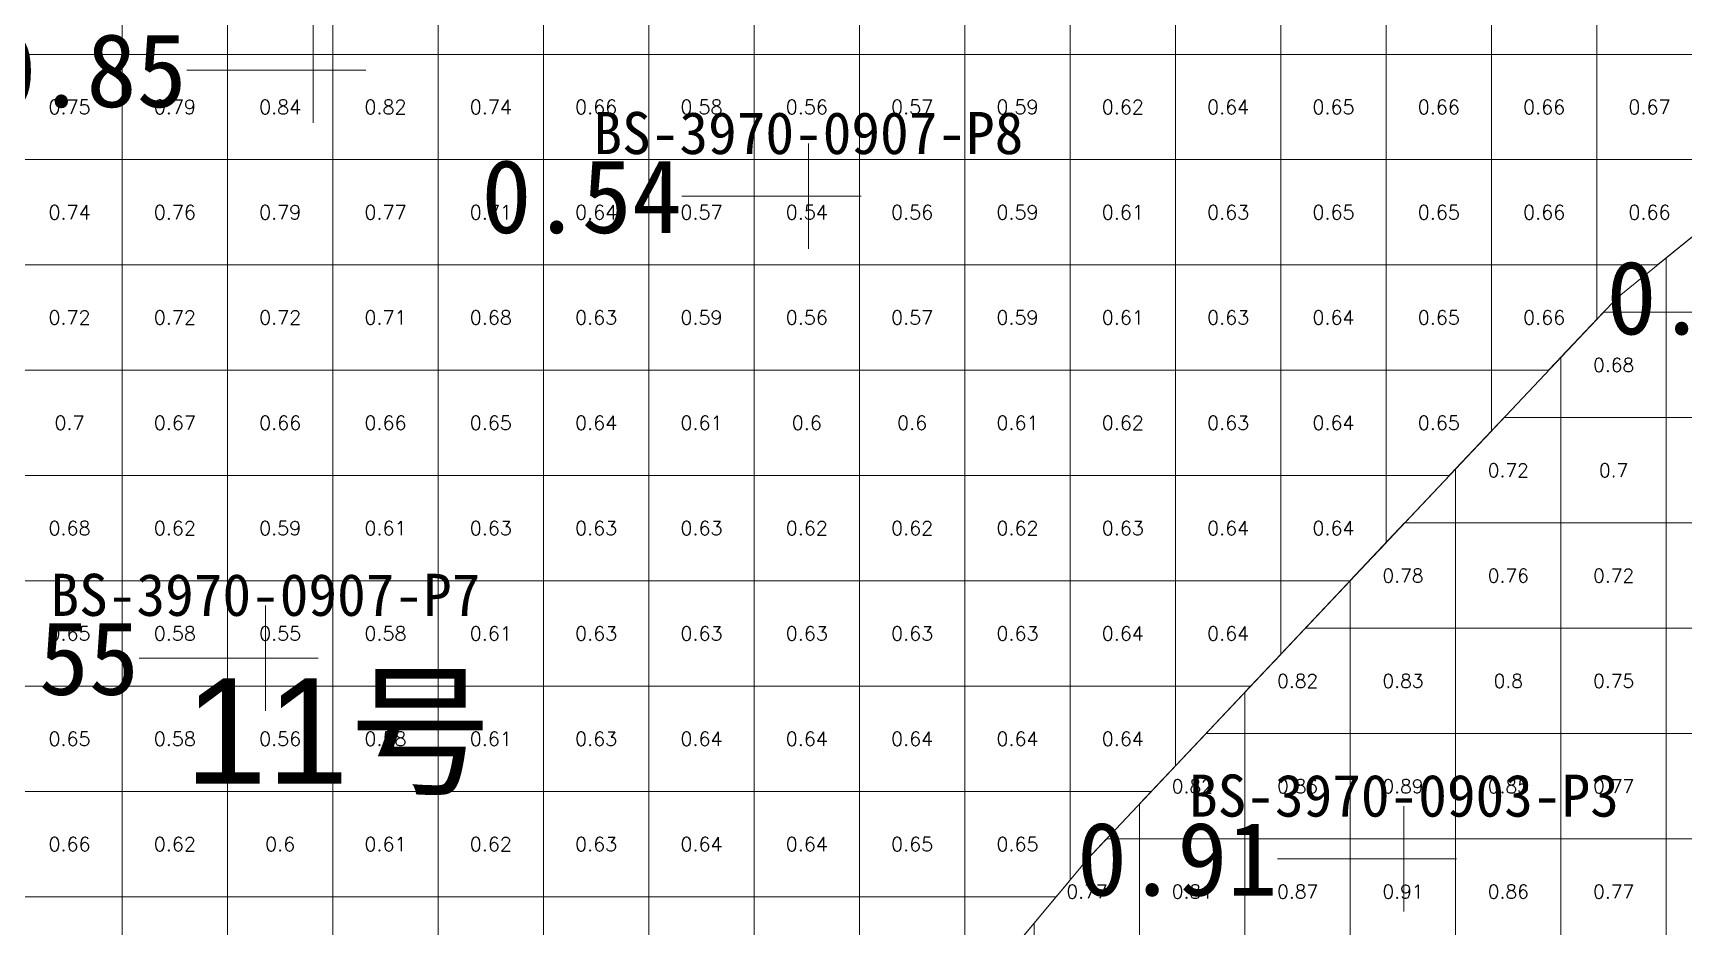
# Model space of a CAD drawing. Header units: inches. Extents: x 469759 to 470079, y 4349683 to 4349873.
# Drawn here: x 469947.84 to 469963.51, y 4349725.09 to 4349733.58 of the extents above; entities that cross this region are included whole.
import ezdxf
from ezdxf.enums import TextEntityAlignment as Align

# ---------------------------------------------------------------- set-up
doc = ezdxf.new("R2010")
doc.units = ezdxf.units.IN
doc.header["$MEASUREMENT"] = 0
for name, color, linetype, lineweight in [('0.500-1.000', 7, 'Continuous', 0), ('孔口文字', 7, 'Continuous', 0), ('点', 7, 'Continuous', 0), ('爆区方格网', 7, 'Continuous', 0), ('线条', 7, 'Continuous', 0), ('钻孔', 7, 'Continuous', 0)]:
    doc.layers.add(name, color=color, linetype=linetype, lineweight=lineweight)
doc.styles.add('3dmine_textStyle_1', font='txt.shx', dxfattribs={"height": 1, "bigfont": 'gbcbig.shx'})
doc.styles.add('3dmine_textStyle_2', font='arial.ttf', dxfattribs={"height": 1})
doc.styles.add('3dmine_textStyle_3', font='SimSun.ttf', dxfattribs={"height": 1})

msp = doc.modelspace()

# ---------------------------------------------------------------- hatches: boundary and pattern name
at = {"layer": '钻孔', "linetype": 'Continuous', "lineweight": 0, "true_color": 0x00ffff, "extrusion": (0, 1, 0)}
for points in [[(-469951.497, 3960.438), (-469950.497, 3960.438), (-469950.497, 3971.438), (-469951.497, 3971.438)], [(-469956.199, 3959.658), (-469955.199, 3959.658), (-469955.199, 3971.658), (-469956.199, 3971.658)], [(-469951.044, 3959.682), (-469950.044, 3959.682), (-469950.044, 3971.682), (-469951.044, 3971.682)], [(-469961.853, 3959.742), (-469960.853, 3959.742), (-469960.853, 3971.742), (-469961.853, 3971.742)]]:
    msp.add_hatch(color=4, dxfattribs=at).paths.add_polyline_path(points, flags=0)

# ---------------------------------------------------------------- linework, layer by layer
at = {"color": 4, "linetype": 'Continuous', "lineweight": 0, "true_color": 0x00ffff, "elevation": 1985.963}
msp.add_lwpolyline([(469973.153, 4349732.408), (469971.088, 4349729.409), (469971.519, 4349727.776), (469968.46, 4349724.612), (469968.636, 4349720.901), (469967.605, 4349718.34), (469970.314, 4349716.603), (469968.57, 4349714.27), (469962.982, 4349716.896), (469960.598, 4349716.278), (469958.095, 4349713.746), (469954.885, 4349715.336), (469951.689, 4349718.375), (469955.859, 4349723.342), (469957.853, 4349725.735), (469962.88, 4349731.064), (469965.889, 4349733.504), (469971.06, 4349734.297), (469973.153, 4349732.408)], dxfattribs=at)
at = {"layer": '0.500-1.000', "color": 4, "linetype": 'Continuous', "lineweight": 0, "true_color": 0x00ffff}
msp.add_lwpolyline([(469942.755, 4349741.707), (469948.39, 4349741.491), (469948.982, 4349741.944), (469950.37, 4349739.993), (469953.337, 4349737.747), (469954.366, 4349736.244), (469955.199, 4349735.026), (469956.817, 4349735.808), (469957.899, 4349736.331), (469960.936, 4349738.417), (469963.898, 4349736.331), (469965.889, 4349733.504), (469962.88, 4349731.064), (469961.503, 4349729.605), (469960.366, 4349728.4), (469957.853, 4349725.735), (469956.989, 4349724.699), (469955.859, 4349723.342), (469953.772, 4349720.857), (469951.686, 4349718.372), (469948.352, 4349719.25), (469946.493, 4349719.739)], dxfattribs=at)
at = {"layer": '点', "color": 138, "linetype": 'Continuous', "lineweight": 0, "true_color": 0x004c4c}
for points, elevation in [([(469950.497, 4349732.722), (469950.497, 4349733.722)], 3971.438), ([(469950.997, 4349733.222), (469949.997, 4349733.222)], 3971.438), ([(469955.199, 4349731.526), (469955.199, 4349732.526)], 3971.658), ([(469955.699, 4349732.026), (469954.699, 4349732.026)], 3971.658), ([(469950.044, 4349727.141), (469950.044, 4349728.141)], 3971.682), ([(469950.544, 4349727.641), (469949.544, 4349727.641)], 3971.682), ([(469960.853, 4349725.235), (469960.853, 4349726.235)], 3971.742), ([(469961.353, 4349725.735), (469960.353, 4349725.735)], 3971.742)]:
    msp.add_lwpolyline(points, dxfattribs=dict(at, elevation=elevation))
at = {"layer": '爆区方格网', "color": 4, "linetype": 'Continuous', "lineweight": 0, "true_color": 0x00ffff}
for points, elevation in [([(469948.684, 4349733.373), (469947.684, 4349733.373), (469947.684, 4349734.373), (469948.684, 4349734.373), (469948.684, 4349733.373)], 3971.438), ([(469949.684, 4349733.373), (469948.684, 4349733.373), (469948.684, 4349734.373), (469949.684, 4349734.373), (469949.684, 4349733.373)], 3971.438), ([(469950.684, 4349733.373), (469949.684, 4349733.373), (469949.684, 4349734.373), (469950.684, 4349734.373), (469950.684, 4349733.373)], 3971.438), ([(469951.684, 4349733.373), (469950.684, 4349733.373), (469950.684, 4349734.373), (469951.684, 4349734.373), (469951.684, 4349733.373)], 3971.438), ([(469952.684, 4349733.373), (469951.684, 4349733.373), (469951.684, 4349734.373), (469952.684, 4349734.373), (469952.684, 4349733.373)], 3971.438), ([(469953.684, 4349733.373), (469952.684, 4349733.373), (469952.684, 4349734.373), (469953.684, 4349734.373), (469953.684, 4349733.373)], 3971.438), ([(469954.684, 4349733.373), (469953.684, 4349733.373), (469953.684, 4349734.373), (469954.684, 4349734.373), (469954.684, 4349733.373)], 3971.438), ([(469955.684, 4349733.373), (469954.684, 4349733.373), (469954.684, 4349734.373), (469955.684, 4349734.373), (469955.684, 4349733.373)], 3971.438), ([(469956.684, 4349733.373), (469955.684, 4349733.373), (469955.684, 4349734.373), (469956.684, 4349734.373), (469956.684, 4349733.373)], 3971.438), ([(469957.684, 4349733.373), (469956.684, 4349733.373), (469956.684, 4349734.373), (469957.684, 4349734.373), (469957.684, 4349733.373)], 3971.438), ([(469958.684, 4349733.373), (469957.684, 4349733.373), (469957.684, 4349734.373), (469958.684, 4349734.373), (469958.684, 4349733.373)], 3971.438), ([(469959.684, 4349733.373), (469958.684, 4349733.373), (469958.684, 4349734.373), (469959.684, 4349734.373), (469959.684, 4349733.373)], 3971.438), ([(469960.684, 4349733.373), (469959.684, 4349733.373), (469959.684, 4349734.373), (469960.684, 4349734.373), (469960.684, 4349733.373)], 3971.438), ([(469961.684, 4349733.373), (469960.684, 4349733.373), (469960.684, 4349734.373), (469961.684, 4349734.373), (469961.684, 4349733.373)], 3971.438), ([(469962.684, 4349733.373), (469961.684, 4349733.373), (469961.684, 4349734.373), (469962.684, 4349734.373), (469962.684, 4349733.373)], 3971.438), ([(469963.684, 4349733.373), (469962.684, 4349733.373), (469962.684, 4349734.373), (469963.684, 4349734.373), (469963.684, 4349733.373)], 3971.438), ([(469948.684, 4349732.373), (469947.684, 4349732.373), (469947.684, 4349733.373), (469948.684, 4349733.373), (469948.684, 4349732.373)], 3971.438), ([(469949.684, 4349732.373), (469948.684, 4349732.373), (469948.684, 4349733.373), (469949.684, 4349733.373), (469949.684, 4349732.373)], 3971.438), ([(469950.684, 4349732.373), (469949.684, 4349732.373), (469949.684, 4349733.373), (469950.684, 4349733.373), (469950.684, 4349732.373)], 3971.438), ([(469951.684, 4349732.373), (469950.684, 4349732.373), (469950.684, 4349733.373), (469951.684, 4349733.373), (469951.684, 4349732.373)], 3971.438), ([(469952.684, 4349732.373), (469951.684, 4349732.373), (469951.684, 4349733.373), (469952.684, 4349733.373), (469952.684, 4349732.373)], 3971.438), ([(469953.684, 4349732.373), (469952.684, 4349732.373), (469952.684, 4349733.373), (469953.684, 4349733.373), (469953.684, 4349732.373)], 3971.438), ([(469954.684, 4349732.373), (469953.684, 4349732.373), (469953.684, 4349733.373), (469954.684, 4349733.373), (469954.684, 4349732.373)], 3971.438), ([(469955.684, 4349732.373), (469954.684, 4349732.373), (469954.684, 4349733.373), (469955.684, 4349733.373), (469955.684, 4349732.373)], 3971.438), ([(469956.684, 4349732.373), (469955.684, 4349732.373), (469955.684, 4349733.373), (469956.684, 4349733.373), (469956.684, 4349732.373)], 3971.438), ([(469957.684, 4349732.373), (469956.684, 4349732.373), (469956.684, 4349733.373), (469957.684, 4349733.373), (469957.684, 4349732.373)], 3971.438), ([(469958.684, 4349732.373), (469957.684, 4349732.373), (469957.684, 4349733.373), (469958.684, 4349733.373), (469958.684, 4349732.373)], 3971.438), ([(469959.684, 4349732.373), (469958.684, 4349732.373), (469958.684, 4349733.373), (469959.684, 4349733.373), (469959.684, 4349732.373)], 3971.438), ([(469960.684, 4349732.373), (469959.684, 4349732.373), (469959.684, 4349733.373), (469960.684, 4349733.373), (469960.684, 4349732.373)], 3971.438), ([(469961.684, 4349732.373), (469960.684, 4349732.373), (469960.684, 4349733.373), (469961.684, 4349733.373), (469961.684, 4349732.373)], 3971.438), ([(469962.684, 4349732.373), (469961.684, 4349732.373), (469961.684, 4349733.373), (469962.684, 4349733.373), (469962.684, 4349732.373)], 3971.438), ([(469963.684, 4349732.373), (469962.684, 4349732.373), (469962.684, 4349733.373), (469963.684, 4349733.373), (469963.684, 4349732.373)], 3971.438), ([(469948.684, 4349731.373), (469947.684, 4349731.373), (469947.684, 4349732.373), (469948.684, 4349732.373), (469948.684, 4349731.373)], 3971.438), ([(469949.684, 4349731.373), (469948.684, 4349731.373), (469948.684, 4349732.373), (469949.684, 4349732.373), (469949.684, 4349731.373)], 3971.438), ([(469950.684, 4349731.373), (469949.684, 4349731.373), (469949.684, 4349732.373), (469950.684, 4349732.373), (469950.684, 4349731.373)], 3971.438), ([(469951.684, 4349731.373), (469950.684, 4349731.373), (469950.684, 4349732.373), (469951.684, 4349732.373), (469951.684, 4349731.373)], 3971.438), ([(469952.684, 4349731.373), (469951.684, 4349731.373), (469951.684, 4349732.373), (469952.684, 4349732.373), (469952.684, 4349731.373)], 3971.438), ([(469953.684, 4349731.373), (469952.684, 4349731.373), (469952.684, 4349732.373), (469953.684, 4349732.373), (469953.684, 4349731.373)], 3971.438), ([(469954.684, 4349731.373), (469953.684, 4349731.373), (469953.684, 4349732.373), (469954.684, 4349732.373), (469954.684, 4349731.373)], 3971.438), ([(469955.684, 4349731.373), (469954.684, 4349731.373), (469954.684, 4349732.373), (469955.684, 4349732.373), (469955.684, 4349731.373)], 3971.438), ([(469956.684, 4349731.373), (469955.684, 4349731.373), (469955.684, 4349732.373), (469956.684, 4349732.373), (469956.684, 4349731.373)], 3971.438), ([(469957.684, 4349731.373), (469956.684, 4349731.373), (469956.684, 4349732.373), (469957.684, 4349732.373), (469957.684, 4349731.373)], 3971.438), ([(469958.684, 4349731.373), (469957.684, 4349731.373), (469957.684, 4349732.373), (469958.684, 4349732.373), (469958.684, 4349731.373)], 3971.438), ([(469959.684, 4349731.373), (469958.684, 4349731.373), (469958.684, 4349732.373), (469959.684, 4349732.373), (469959.684, 4349731.373)], 3971.438), ([(469960.684, 4349731.373), (469959.684, 4349731.373), (469959.684, 4349732.373), (469960.684, 4349732.373), (469960.684, 4349731.373)], 3971.438), ([(469961.684, 4349731.373), (469960.684, 4349731.373), (469960.684, 4349732.373), (469961.684, 4349732.373), (469961.684, 4349731.373)], 3971.438), ([(469962.684, 4349731.373), (469961.684, 4349731.373), (469961.684, 4349732.373), (469962.684, 4349732.373), (469962.684, 4349731.373)], 3971.438), ([(469963.684, 4349731.716), (469963.26, 4349731.373), (469962.684, 4349731.373), (469962.684, 4349732.373), (469963.684, 4349732.373), (469963.684, 4349731.716)], 3971.438), ([(469964.344, 4349730.924), (469963.344, 4349730.924), (469963.344, 4349731.441), (469963.94, 4349731.924), (469964.344, 4349731.924), (469964.344, 4349730.924)], 3971.501), ([(469948.684, 4349730.373), (469947.684, 4349730.373), (469947.684, 4349731.373), (469948.684, 4349731.373), (469948.684, 4349730.373)], 3971.438), ([(469949.684, 4349730.373), (469948.684, 4349730.373), (469948.684, 4349731.373), (469949.684, 4349731.373), (469949.684, 4349730.373)], 3971.438), ([(469950.684, 4349730.373), (469949.684, 4349730.373), (469949.684, 4349731.373), (469950.684, 4349731.373), (469950.684, 4349730.373)], 3971.438), ([(469951.684, 4349730.373), (469950.684, 4349730.373), (469950.684, 4349731.373), (469951.684, 4349731.373), (469951.684, 4349730.373)], 3971.438), ([(469952.684, 4349730.373), (469951.684, 4349730.373), (469951.684, 4349731.373), (469952.684, 4349731.373), (469952.684, 4349730.373)], 3971.438), ([(469953.684, 4349730.373), (469952.684, 4349730.373), (469952.684, 4349731.373), (469953.684, 4349731.373), (469953.684, 4349730.373)], 3971.438), ([(469954.684, 4349730.373), (469953.684, 4349730.373), (469953.684, 4349731.373), (469954.684, 4349731.373), (469954.684, 4349730.373)], 3971.438), ([(469955.684, 4349730.373), (469954.684, 4349730.373), (469954.684, 4349731.373), (469955.684, 4349731.373), (469955.684, 4349730.373)], 3971.438), ([(469956.684, 4349730.373), (469955.684, 4349730.373), (469955.684, 4349731.373), (469956.684, 4349731.373), (469956.684, 4349730.373)], 3971.438), ([(469957.684, 4349730.373), (469956.684, 4349730.373), (469956.684, 4349731.373), (469957.684, 4349731.373), (469957.684, 4349730.373)], 3971.438), ([(469958.684, 4349730.373), (469957.684, 4349730.373), (469957.684, 4349731.373), (469958.684, 4349731.373), (469958.684, 4349730.373)], 3971.438), ([(469959.684, 4349730.373), (469958.684, 4349730.373), (469958.684, 4349731.373), (469959.684, 4349731.373), (469959.684, 4349730.373)], 3971.438), ([(469960.684, 4349730.373), (469959.684, 4349730.373), (469959.684, 4349731.373), (469960.684, 4349731.373), (469960.684, 4349730.373)], 3971.438), ([(469961.684, 4349730.373), (469960.684, 4349730.373), (469960.684, 4349731.373), (469961.684, 4349731.373), (469961.684, 4349730.373)], 3971.438), ([(469962.684, 4349730.856), (469962.227, 4349730.373), (469961.684, 4349730.373), (469961.684, 4349731.373), (469962.684, 4349731.373), (469962.684, 4349730.856)], 3971.438), ([(469963.344, 4349729.924), (469962.344, 4349729.924), (469962.344, 4349730.497), (469962.747, 4349730.924), (469963.344, 4349730.924), (469963.344, 4349729.924)], 3971.501), ([(469964.344, 4349729.924), (469963.344, 4349729.924), (469963.344, 4349730.924), (469964.344, 4349730.924), (469964.344, 4349729.924)], 3971.501), ([(469948.684, 4349729.373), (469947.684, 4349729.373), (469947.684, 4349730.373), (469948.684, 4349730.373), (469948.684, 4349729.373)], 3971.438), ([(469949.684, 4349729.373), (469948.684, 4349729.373), (469948.684, 4349730.373), (469949.684, 4349730.373), (469949.684, 4349729.373)], 3971.438), ([(469950.684, 4349729.373), (469949.684, 4349729.373), (469949.684, 4349730.373), (469950.684, 4349730.373), (469950.684, 4349729.373)], 3971.438), ([(469951.684, 4349729.373), (469950.684, 4349729.373), (469950.684, 4349730.373), (469951.684, 4349730.373), (469951.684, 4349729.373)], 3971.438), ([(469952.684, 4349729.373), (469951.684, 4349729.373), (469951.684, 4349730.373), (469952.684, 4349730.373), (469952.684, 4349729.373)], 3971.438), ([(469953.684, 4349729.373), (469952.684, 4349729.373), (469952.684, 4349730.373), (469953.684, 4349730.373), (469953.684, 4349729.373)], 3971.438), ([(469954.684, 4349729.373), (469953.684, 4349729.373), (469953.684, 4349730.373), (469954.684, 4349730.373), (469954.684, 4349729.373)], 3971.438), ([(469955.684, 4349729.373), (469954.684, 4349729.373), (469954.684, 4349730.373), (469955.684, 4349730.373), (469955.684, 4349729.373)], 3971.438), ([(469956.684, 4349729.373), (469955.684, 4349729.373), (469955.684, 4349730.373), (469956.684, 4349730.373), (469956.684, 4349729.373)], 3971.438), ([(469957.684, 4349729.373), (469956.684, 4349729.373), (469956.684, 4349730.373), (469957.684, 4349730.373), (469957.684, 4349729.373)], 3971.438), ([(469958.684, 4349729.373), (469957.684, 4349729.373), (469957.684, 4349730.373), (469958.684, 4349730.373), (469958.684, 4349729.373)], 3971.438), ([(469959.684, 4349729.373), (469958.684, 4349729.373), (469958.684, 4349730.373), (469959.684, 4349730.373), (469959.684, 4349729.373)], 3971.438), ([(469960.684, 4349729.373), (469959.684, 4349729.373), (469959.684, 4349730.373), (469960.684, 4349730.373), (469960.684, 4349729.373)], 3971.438), ([(469961.684, 4349729.796), (469961.503, 4349729.605), (469961.284, 4349729.373), (469960.684, 4349729.373), (469960.684, 4349730.373), (469961.684, 4349730.373), (469961.684, 4349729.796)], 3971.438), ([(469962.344, 4349728.924), (469961.344, 4349728.924), (469961.344, 4349729.437), (469961.804, 4349729.924), (469962.344, 4349729.924), (469962.344, 4349728.924)], 3971.501), ([(469963.344, 4349728.924), (469962.344, 4349728.924), (469962.344, 4349729.924), (469963.344, 4349729.924), (469963.344, 4349728.924)], 3971.501), ([(469964.344, 4349728.924), (469963.344, 4349728.924), (469963.344, 4349729.924), (469964.344, 4349729.924), (469964.344, 4349728.924)], 3971.501), ([(469948.684, 4349728.373), (469947.684, 4349728.373), (469947.684, 4349729.373), (469948.684, 4349729.373), (469948.684, 4349728.373)], 3971.438), ([(469949.684, 4349728.373), (469948.684, 4349728.373), (469948.684, 4349729.373), (469949.684, 4349729.373), (469949.684, 4349728.373)], 3971.438), ([(469950.684, 4349728.373), (469949.684, 4349728.373), (469949.684, 4349729.373), (469950.684, 4349729.373), (469950.684, 4349728.373)], 3971.438), ([(469951.684, 4349728.373), (469950.684, 4349728.373), (469950.684, 4349729.373), (469951.684, 4349729.373), (469951.684, 4349728.373)], 3971.438), ([(469952.684, 4349728.373), (469951.684, 4349728.373), (469951.684, 4349729.373), (469952.684, 4349729.373), (469952.684, 4349728.373)], 3971.438), ([(469953.684, 4349728.373), (469952.684, 4349728.373), (469952.684, 4349729.373), (469953.684, 4349729.373), (469953.684, 4349728.373)], 3971.438), ([(469954.684, 4349728.373), (469953.684, 4349728.373), (469953.684, 4349729.373), (469954.684, 4349729.373), (469954.684, 4349728.373)], 3971.438), ([(469955.684, 4349728.373), (469954.684, 4349728.373), (469954.684, 4349729.373), (469955.684, 4349729.373), (469955.684, 4349728.373)], 3971.438), ([(469956.684, 4349728.373), (469955.684, 4349728.373), (469955.684, 4349729.373), (469956.684, 4349729.373), (469956.684, 4349728.373)], 3971.438), ([(469957.684, 4349728.373), (469956.684, 4349728.373), (469956.684, 4349729.373), (469957.684, 4349729.373), (469957.684, 4349728.373)], 3971.438), ([(469958.684, 4349728.373), (469957.684, 4349728.373), (469957.684, 4349729.373), (469958.684, 4349729.373), (469958.684, 4349728.373)], 3971.438), ([(469959.684, 4349728.373), (469958.684, 4349728.373), (469958.684, 4349729.373), (469959.684, 4349729.373), (469959.684, 4349728.373)], 3971.438), ([(469960.684, 4349728.736), (469960.366, 4349728.4), (469960.341, 4349728.373), (469959.684, 4349728.373), (469959.684, 4349729.373), (469960.684, 4349729.373), (469960.684, 4349728.736)], 3971.438), ([(469961.344, 4349727.924), (469960.344, 4349727.924), (469960.344, 4349728.377), (469960.86, 4349728.924), (469961.344, 4349728.924), (469961.344, 4349727.924)], 3971.501), ([(469962.344, 4349727.924), (469961.344, 4349727.924), (469961.344, 4349728.924), (469962.344, 4349728.924), (469962.344, 4349727.924)], 3971.501), ([(469963.344, 4349727.924), (469962.344, 4349727.924), (469962.344, 4349728.924), (469963.344, 4349728.924), (469963.344, 4349727.924)], 3971.501), ([(469964.344, 4349727.924), (469963.344, 4349727.924), (469963.344, 4349728.924), (469964.344, 4349728.924), (469964.344, 4349727.924)], 3971.501), ([(469948.684, 4349727.373), (469947.684, 4349727.373), (469947.684, 4349728.373), (469948.684, 4349728.373), (469948.684, 4349727.373)], 3971.438), ([(469949.684, 4349727.373), (469948.684, 4349727.373), (469948.684, 4349728.373), (469949.684, 4349728.373), (469949.684, 4349727.373)], 3971.438), ([(469950.684, 4349727.373), (469949.684, 4349727.373), (469949.684, 4349728.373), (469950.684, 4349728.373), (469950.684, 4349727.373)], 3971.438), ([(469951.684, 4349727.373), (469950.684, 4349727.373), (469950.684, 4349728.373), (469951.684, 4349728.373), (469951.684, 4349727.373)], 3971.438), ([(469952.684, 4349727.373), (469951.684, 4349727.373), (469951.684, 4349728.373), (469952.684, 4349728.373), (469952.684, 4349727.373)], 3971.438), ([(469953.684, 4349727.373), (469952.684, 4349727.373), (469952.684, 4349728.373), (469953.684, 4349728.373), (469953.684, 4349727.373)], 3971.438), ([(469954.684, 4349727.373), (469953.684, 4349727.373), (469953.684, 4349728.373), (469954.684, 4349728.373), (469954.684, 4349727.373)], 3971.438), ([(469955.684, 4349727.373), (469954.684, 4349727.373), (469954.684, 4349728.373), (469955.684, 4349728.373), (469955.684, 4349727.373)], 3971.438), ([(469956.684, 4349727.373), (469955.684, 4349727.373), (469955.684, 4349728.373), (469956.684, 4349728.373), (469956.684, 4349727.373)], 3971.438), ([(469957.684, 4349727.373), (469956.684, 4349727.373), (469956.684, 4349728.373), (469957.684, 4349728.373), (469957.684, 4349727.373)], 3971.438), ([(469958.684, 4349727.373), (469957.684, 4349727.373), (469957.684, 4349728.373), (469958.684, 4349728.373), (469958.684, 4349727.373)], 3971.438), ([(469959.684, 4349727.676), (469959.397, 4349727.373), (469958.684, 4349727.373), (469958.684, 4349728.373), (469959.684, 4349728.373), (469959.684, 4349727.676)], 3971.438), ([(469960.344, 4349726.924), (469959.344, 4349726.924), (469959.344, 4349727.317), (469959.917, 4349727.924), (469960.344, 4349727.924), (469960.344, 4349726.924)], 3971.501), ([(469961.344, 4349726.924), (469960.344, 4349726.924), (469960.344, 4349727.924), (469961.344, 4349727.924), (469961.344, 4349726.924)], 3971.501), ([(469962.344, 4349726.924), (469961.344, 4349726.924), (469961.344, 4349727.924), (469962.344, 4349727.924), (469962.344, 4349726.924)], 3971.501), ([(469963.344, 4349726.924), (469962.344, 4349726.924), (469962.344, 4349727.924), (469963.344, 4349727.924), (469963.344, 4349726.924)], 3971.501), ([(469964.344, 4349726.924), (469963.344, 4349726.924), (469963.344, 4349727.924), (469964.344, 4349727.924), (469964.344, 4349726.924)], 3971.501), ([(469948.684, 4349726.373), (469947.684, 4349726.373), (469947.684, 4349727.373), (469948.684, 4349727.373), (469948.684, 4349726.373)], 3971.438), ([(469949.684, 4349726.373), (469948.684, 4349726.373), (469948.684, 4349727.373), (469949.684, 4349727.373), (469949.684, 4349726.373)], 3971.438), ([(469950.684, 4349726.373), (469949.684, 4349726.373), (469949.684, 4349727.373), (469950.684, 4349727.373), (469950.684, 4349726.373)], 3971.438), ([(469951.684, 4349726.373), (469950.684, 4349726.373), (469950.684, 4349727.373), (469951.684, 4349727.373), (469951.684, 4349726.373)], 3971.438), ([(469952.684, 4349726.373), (469951.684, 4349726.373), (469951.684, 4349727.373), (469952.684, 4349727.373), (469952.684, 4349726.373)], 3971.438), ([(469953.684, 4349726.373), (469952.684, 4349726.373), (469952.684, 4349727.373), (469953.684, 4349727.373), (469953.684, 4349726.373)], 3971.438), ([(469954.684, 4349726.373), (469953.684, 4349726.373), (469953.684, 4349727.373), (469954.684, 4349727.373), (469954.684, 4349726.373)], 3971.438), ([(469955.684, 4349726.373), (469954.684, 4349726.373), (469954.684, 4349727.373), (469955.684, 4349727.373), (469955.684, 4349726.373)], 3971.438), ([(469956.684, 4349726.373), (469955.684, 4349726.373), (469955.684, 4349727.373), (469956.684, 4349727.373), (469956.684, 4349726.373)], 3971.438), ([(469957.684, 4349726.373), (469956.684, 4349726.373), (469956.684, 4349727.373), (469957.684, 4349727.373), (469957.684, 4349726.373)], 3971.438), ([(469958.684, 4349726.616), (469958.454, 4349726.373), (469957.684, 4349726.373), (469957.684, 4349727.373), (469958.684, 4349727.373), (469958.684, 4349726.616)], 3971.438), ([(469959.344, 4349725.924), (469958.344, 4349725.924), (469958.344, 4349726.257), (469958.974, 4349726.924), (469959.344, 4349726.924), (469959.344, 4349725.924)], 3971.501), ([(469960.344, 4349725.924), (469959.344, 4349725.924), (469959.344, 4349726.924), (469960.344, 4349726.924), (469960.344, 4349725.924)], 3971.501), ([(469961.344, 4349725.924), (469960.344, 4349725.924), (469960.344, 4349726.924), (469961.344, 4349726.924), (469961.344, 4349725.924)], 3971.501), ([(469962.344, 4349725.924), (469961.344, 4349725.924), (469961.344, 4349726.924), (469962.344, 4349726.924), (469962.344, 4349725.924)], 3971.501), ([(469963.344, 4349725.924), (469962.344, 4349725.924), (469962.344, 4349726.924), (469963.344, 4349726.924), (469963.344, 4349725.924)], 3971.501), ([(469964.344, 4349725.924), (469963.344, 4349725.924), (469963.344, 4349726.924), (469964.344, 4349726.924), (469964.344, 4349725.924)], 3971.501), ([(469948.684, 4349725.373), (469947.684, 4349725.373), (469947.684, 4349726.373), (469948.684, 4349726.373), (469948.684, 4349725.373)], 3971.438), ([(469949.684, 4349725.373), (469948.684, 4349725.373), (469948.684, 4349726.373), (469949.684, 4349726.373), (469949.684, 4349725.373)], 3971.438), ([(469950.684, 4349725.373), (469949.684, 4349725.373), (469949.684, 4349726.373), (469950.684, 4349726.373), (469950.684, 4349725.373)], 3971.438), ([(469951.684, 4349725.373), (469950.684, 4349725.373), (469950.684, 4349726.373), (469951.684, 4349726.373), (469951.684, 4349725.373)], 3971.438), ([(469952.684, 4349725.373), (469951.684, 4349725.373), (469951.684, 4349726.373), (469952.684, 4349726.373), (469952.684, 4349725.373)], 3971.438), ([(469953.684, 4349725.373), (469952.684, 4349725.373), (469952.684, 4349726.373), (469953.684, 4349726.373), (469953.684, 4349725.373)], 3971.438), ([(469954.684, 4349725.373), (469953.684, 4349725.373), (469953.684, 4349726.373), (469954.684, 4349726.373), (469954.684, 4349725.373)], 3971.438), ([(469955.684, 4349725.373), (469954.684, 4349725.373), (469954.684, 4349726.373), (469955.684, 4349726.373), (469955.684, 4349725.373)], 3971.438), ([(469956.684, 4349725.373), (469955.684, 4349725.373), (469955.684, 4349726.373), (469956.684, 4349726.373), (469956.684, 4349725.373)], 3971.438), ([(469957.684, 4349725.533), (469957.551, 4349725.373), (469956.684, 4349725.373), (469956.684, 4349726.373), (469957.684, 4349726.373), (469957.684, 4349725.533)], 3971.438), ([(469958.344, 4349724.924), (469957.344, 4349724.924), (469957.344, 4349725.125), (469957.853, 4349725.735), (469958.03, 4349725.924), (469958.344, 4349725.924), (469958.344, 4349724.924)], 3971.501), ([(469959.344, 4349724.924), (469958.344, 4349724.924), (469958.344, 4349725.924), (469959.344, 4349725.924), (469959.344, 4349724.924)], 3971.501), ([(469960.344, 4349724.924), (469959.344, 4349724.924), (469959.344, 4349725.924), (469960.344, 4349725.924), (469960.344, 4349724.924)], 3971.501), ([(469961.344, 4349724.924), (469960.344, 4349724.924), (469960.344, 4349725.924), (469961.344, 4349725.924), (469961.344, 4349724.924)], 3971.501), ([(469962.344, 4349724.924), (469961.344, 4349724.924), (469961.344, 4349725.924), (469962.344, 4349725.924), (469962.344, 4349724.924)], 3971.501), ([(469963.344, 4349724.924), (469962.344, 4349724.924), (469962.344, 4349725.924), (469963.344, 4349725.924), (469963.344, 4349724.924)], 3971.501), ([(469964.344, 4349724.924), (469963.344, 4349724.924), (469963.344, 4349725.924), (469964.344, 4349725.924), (469964.344, 4349724.924)], 3971.501), ([(469948.684, 4349724.373), (469947.684, 4349724.373), (469947.684, 4349725.373), (469948.684, 4349725.373), (469948.684, 4349724.373)], 3971.438), ([(469949.684, 4349724.373), (469948.684, 4349724.373), (469948.684, 4349725.373), (469949.684, 4349725.373), (469949.684, 4349724.373)], 3971.438), ([(469950.684, 4349724.373), (469949.684, 4349724.373), (469949.684, 4349725.373), (469950.684, 4349725.373), (469950.684, 4349724.373)], 3971.438), ([(469951.684, 4349724.373), (469950.684, 4349724.373), (469950.684, 4349725.373), (469951.684, 4349725.373), (469951.684, 4349724.373)], 3971.438), ([(469952.684, 4349724.373), (469951.684, 4349724.373), (469951.684, 4349725.373), (469952.684, 4349725.373), (469952.684, 4349724.373)], 3971.438), ([(469953.684, 4349724.373), (469952.684, 4349724.373), (469952.684, 4349725.373), (469953.684, 4349725.373), (469953.684, 4349724.373)], 3971.438), ([(469954.684, 4349724.373), (469953.684, 4349724.373), (469953.684, 4349725.373), (469954.684, 4349725.373), (469954.684, 4349724.373)], 3971.438), ([(469955.684, 4349724.373), (469954.684, 4349724.373), (469954.684, 4349725.373), (469955.684, 4349725.373), (469955.684, 4349724.373)], 3971.438), ([(469956.684, 4349724.373), (469955.684, 4349724.373), (469955.684, 4349725.373), (469956.684, 4349725.373), (469956.684, 4349724.373)], 3971.438)]:
    msp.add_lwpolyline(points, dxfattribs=dict(at, elevation=elevation))
at = {"layer": '线条', "color": 138, "linetype": 'Continuous', "lineweight": 0, "true_color": 0x004c4c}
for points, elevation in [([(469950.497, 4349733.222), (469950.497, 4349733.222), (469950.497, 4349733.222)], 3971.438), ([(469955.199, 4349732.026), (469955.199, 4349732.026), (469955.199, 4349732.026)], 3971.658), ([(469950.044, 4349727.641), (469950.044, 4349727.641), (469950.044, 4349727.641)], 3971.682), ([(469960.853, 4349725.735), (469960.853, 4349725.735), (469960.853, 4349725.735)], 3971.742)]:
    msp.add_lwpolyline(points, dxfattribs=dict(at, elevation=elevation))
at = {"layer": '钻孔', "color": 4, "linetype": 'Continuous', "lineweight": 0, "true_color": 0x00ffff}
for points, elevation in [([(469950.497, 4349733.222), (469949.297, 4349733.222)], 3971.438), ([(469950.497, 4349733.222), (469949.297, 4349733.222)], 3960.438), ([(469955.199, 4349732.026), (469953.999, 4349732.026)], 3971.658), ([(469955.199, 4349732.026), (469953.999, 4349732.026)], 3959.658), ([(469950.044, 4349727.641), (469948.844, 4349727.641)], 3971.682), ([(469950.044, 4349727.641), (469948.844, 4349727.641)], 3959.682), ([(469960.853, 4349725.735), (469959.653, 4349725.735)], 3971.742), ([(469960.853, 4349725.735), (469959.653, 4349725.735)], 3959.742)]:
    msp.add_lwpolyline(points, dxfattribs=dict(at, elevation=elevation))

# ---------------------------------------------------------------- texts
at = {"color": 4, "linetype": 'Continuous', "lineweight": 0, "true_color": 0x00ffff, "style": '3dmine_textStyle_1'}
for s, height, p in [('0.75', 0.1333, (469948.184, 4349732.873, 3971.438)), ('0.79', 0.1333, (469949.184, 4349732.873, 3971.438)), ('0.84', 0.1333, (469950.184, 4349732.873, 3971.438)), ('0.82', 0.1333, (469951.184, 4349732.873, 3971.438)), ('0.74', 0.1333, (469952.184, 4349732.873, 3971.438)), ('0.66', 0.1333, (469953.184, 4349732.873, 3971.438)), ('0.58', 0.1333, (469954.184, 4349732.873, 3971.438)), ('0.56', 0.1333, (469955.184, 4349732.873, 3971.438)), ('0.57', 0.1333, (469956.184, 4349732.873, 3971.438)), ('0.59', 0.1333, (469957.184, 4349732.873, 3971.438)), ('0.62', 0.1333, (469958.184, 4349732.873, 3971.438)), ('0.64', 0.1333, (469959.184, 4349732.873, 3971.438)), ('0.65', 0.1333, (469960.184, 4349732.873, 3971.438)), ('0.66', 0.1333, (469961.184, 4349732.873, 3971.438)), ('0.66', 0.1333, (469962.184, 4349732.873, 3971.438)), ('0.67', 0.1333, (469963.184, 4349732.873, 3971.438)), ('0.74', 0.1333, (469948.184, 4349731.873, 3971.438)), ('0.76', 0.1333, (469949.184, 4349731.873, 3971.438)), ('0.79', 0.1333, (469950.184, 4349731.873, 3971.438)), ('0.77', 0.1333, (469951.184, 4349731.873, 3971.438)), ('0.71', 0.1333, (469952.184, 4349731.873, 3971.438)), ('0.64', 0.1333, (469953.184, 4349731.873, 3971.438)), ('0.57', 0.1333, (469954.184, 4349731.873, 3971.438)), ('0.54', 0.1333, (469955.184, 4349731.873, 3971.438)), ('0.56', 0.1333, (469956.184, 4349731.873, 3971.438)), ('0.59', 0.1333, (469957.184, 4349731.873, 3971.438)), ('0.61', 0.1333, (469958.184, 4349731.873, 3971.438)), ('0.63', 0.1333, (469959.184, 4349731.873, 3971.438)), ('0.65', 0.1333, (469960.184, 4349731.873, 3971.438)), ('0.65', 0.1333, (469961.184, 4349731.873, 3971.438)), ('0.66', 0.1333, (469962.184, 4349731.873, 3971.438)), ('0.66', 0.1333, (469963.184, 4349731.873, 3971.438)), ('0.72', 0.1333, (469948.184, 4349730.873, 3971.438)), ('0.72', 0.1333, (469949.184, 4349730.873, 3971.438)), ('0.72', 0.1333, (469950.184, 4349730.873, 3971.438)), ('0.71', 0.1333, (469951.184, 4349730.873, 3971.438)), ('0.68', 0.1333, (469952.184, 4349730.873, 3971.438)), ('0.63', 0.1333, (469953.184, 4349730.873, 3971.438)), ('0.59', 0.1333, (469954.184, 4349730.873, 3971.438)), ('0.56', 0.1333, (469955.184, 4349730.873, 3971.438)), ('0.57', 0.1333, (469956.184, 4349730.873, 3971.438)), ('0.59', 0.1333, (469957.184, 4349730.873, 3971.438)), ('0.61', 0.1333, (469958.184, 4349730.873, 3971.438)), ('0.63', 0.1333, (469959.184, 4349730.873, 3971.438)), ('0.64', 0.1333, (469960.184, 4349730.873, 3971.438)), ('0.65', 0.1333, (469961.184, 4349730.873, 3971.438)), ('0.66', 0.1333, (469962.184, 4349730.873, 3971.438)), ('0.68', 0.13, (469962.844, 4349730.424, 3971.501)), ('0.7', 0.1333, (469948.184, 4349729.873, 3971.438)), ('0.67', 0.1333, (469949.184, 4349729.873, 3971.438)), ('0.66', 0.1333, (469950.184, 4349729.873, 3971.438)), ('0.66', 0.1333, (469951.184, 4349729.873, 3971.438)), ('0.65', 0.1333, (469952.184, 4349729.873, 3971.438)), ('0.64', 0.1333, (469953.184, 4349729.873, 3971.438)), ('0.61', 0.1333, (469954.184, 4349729.873, 3971.438)), ('0.6', 0.1333, (469955.184, 4349729.873, 3971.438)), ('0.6', 0.1333, (469956.184, 4349729.873, 3971.438)), ('0.61', 0.1333, (469957.184, 4349729.873, 3971.438)), ('0.62', 0.1333, (469958.184, 4349729.873, 3971.438)), ('0.63', 0.1333, (469959.184, 4349729.873, 3971.438)), ('0.64', 0.1333, (469960.184, 4349729.873, 3971.438)), ('0.65', 0.1333, (469961.184, 4349729.873, 3971.438)), ('0.72', 0.13, (469961.844, 4349729.424, 3971.501)), ('0.7', 0.13, (469962.844, 4349729.424, 3971.501)), ('0.68', 0.1333, (469948.184, 4349728.873, 3971.438)), ('0.62', 0.1333, (469949.184, 4349728.873, 3971.438)), ('0.59', 0.1333, (469950.184, 4349728.873, 3971.438)), ('0.61', 0.1333, (469951.184, 4349728.873, 3971.438)), ('0.63', 0.1333, (469952.184, 4349728.873, 3971.438)), ('0.63', 0.1333, (469953.184, 4349728.873, 3971.438)), ('0.63', 0.1333, (469954.184, 4349728.873, 3971.438)), ('0.62', 0.1333, (469955.184, 4349728.873, 3971.438)), ('0.62', 0.1333, (469956.184, 4349728.873, 3971.438)), ('0.62', 0.1333, (469957.184, 4349728.873, 3971.438)), ('0.63', 0.1333, (469958.184, 4349728.873, 3971.438)), ('0.64', 0.1333, (469959.184, 4349728.873, 3971.438)), ('0.64', 0.1333, (469960.184, 4349728.873, 3971.438)), ('0.78', 0.13, (469960.844, 4349728.424, 3971.501)), ('0.76', 0.13, (469961.844, 4349728.424, 3971.501)), ('0.72', 0.13, (469962.844, 4349728.424, 3971.501)), ('0.65', 0.1333, (469948.184, 4349727.873, 3971.438)), ('0.58', 0.1333, (469949.184, 4349727.873, 3971.438)), ('0.55', 0.1333, (469950.184, 4349727.873, 3971.438)), ('0.58', 0.1333, (469951.184, 4349727.873, 3971.438)), ('0.61', 0.1333, (469952.184, 4349727.873, 3971.438)), ('0.63', 0.1333, (469953.184, 4349727.873, 3971.438)), ('0.63', 0.1333, (469954.184, 4349727.873, 3971.438)), ('0.63', 0.1333, (469955.184, 4349727.873, 3971.438)), ('0.63', 0.1333, (469956.184, 4349727.873, 3971.438)), ('0.63', 0.1333, (469957.184, 4349727.873, 3971.438)), ('0.64', 0.1333, (469958.184, 4349727.873, 3971.438)), ('0.64', 0.1333, (469959.184, 4349727.873, 3971.438)), ('0.82', 0.13, (469959.844, 4349727.424, 3971.501)), ('0.83', 0.13, (469960.844, 4349727.424, 3971.501)), ('0.8', 0.13, (469961.844, 4349727.424, 3971.501)), ('0.75', 0.13, (469962.844, 4349727.424, 3971.501)), ('0.65', 0.1333, (469948.184, 4349726.873, 3971.438)), ('0.58', 0.1333, (469949.184, 4349726.873, 3971.438)), ('0.56', 0.1333, (469950.184, 4349726.873, 3971.438)), ('0.58', 0.1333, (469951.184, 4349726.873, 3971.438)), ('0.61', 0.1333, (469952.184, 4349726.873, 3971.438)), ('0.63', 0.1333, (469953.184, 4349726.873, 3971.438)), ('0.64', 0.1333, (469954.184, 4349726.873, 3971.438)), ('0.64', 0.1333, (469955.184, 4349726.873, 3971.438)), ('0.64', 0.1333, (469956.184, 4349726.873, 3971.438)), ('0.64', 0.1333, (469957.184, 4349726.873, 3971.438)), ('0.64', 0.1333, (469958.184, 4349726.873, 3971.438)), ('0.82', 0.13, (469958.844, 4349726.424, 3971.501)), ('0.86', 0.13, (469959.844, 4349726.424, 3971.501)), ('0.89', 0.13, (469960.844, 4349726.424, 3971.501)), ('0.85', 0.13, (469961.844, 4349726.424, 3971.501)), ('0.77', 0.13, (469962.844, 4349726.424, 3971.501)), ('0.66', 0.1333, (469948.184, 4349725.873, 3971.438)), ('0.62', 0.1333, (469949.184, 4349725.873, 3971.438)), ('0.6', 0.1333, (469950.184, 4349725.873, 3971.438)), ('0.61', 0.1333, (469951.184, 4349725.873, 3971.438)), ('0.62', 0.1333, (469952.184, 4349725.873, 3971.438)), ('0.63', 0.1333, (469953.184, 4349725.873, 3971.438)), ('0.64', 0.1333, (469954.184, 4349725.873, 3971.438)), ('0.64', 0.1333, (469955.184, 4349725.873, 3971.438)), ('0.65', 0.1333, (469956.184, 4349725.873, 3971.438)), ('0.65', 0.1333, (469957.184, 4349725.873, 3971.438)), ('0.77', 0.13, (469957.844, 4349725.424, 3971.501)), ('0.81', 0.13, (469958.844, 4349725.424, 3971.501)), ('0.87', 0.13, (469959.844, 4349725.424, 3971.501)), ('0.91', 0.13, (469960.844, 4349725.424, 3971.501)), ('0.86', 0.13, (469961.844, 4349725.424, 3971.501)), ('0.77', 0.13, (469962.844, 4349725.424, 3971.501))]:
    msp.add_text(s, height=height, dxfattribs=at).set_placement(p, align=Align.MIDDLE_CENTER)
at = {"color": 7, "linetype": 'Continuous', "lineweight": 0, "style": '3dmine_textStyle_2'}
msp.add_text('11号', height=1, dxfattribs=at).set_placement((469949.28, 4349726.447, 1985.963))
at = {"layer": '孔口文字', "color": 138, "linetype": 'Continuous', "lineweight": 0, "true_color": 0x004c4c, "style": '3dmine_textStyle_3'}
for s, p in [('BS-3970-0907-P8', (469955.199, 4349732.426, 3971.658)), ('BS-3970-0907-P7', (469950.044, 4349728.041, 3971.682)), ('BS-3970-0903-P3', (469960.853, 4349726.135, 3971.742))]:
    msp.add_text(s, height=0.4, dxfattribs=at).set_placement(p, align=Align.CENTER)
at = {"layer": '钻孔', "color": 4, "linetype": 'Continuous', "lineweight": 0, "true_color": 0x00ffff, "style": '3dmine_textStyle_3'}
for s, p in [('0.85', (469949.297, 4349733.222, 3971.438)), ('0.54', (469953.999, 4349732.026, 3971.658)), ('0.62', (469964.68, 4349731.064, 3971.501)), ('0.55', (469948.844, 4349727.641, 3971.682)), ('0.91', (469959.653, 4349725.735, 3971.742))]:
    msp.add_text(s, height=0.7, dxfattribs=at).set_placement(p, align=Align.MIDDLE_RIGHT)

doc.saveas('drawing.dxf')
